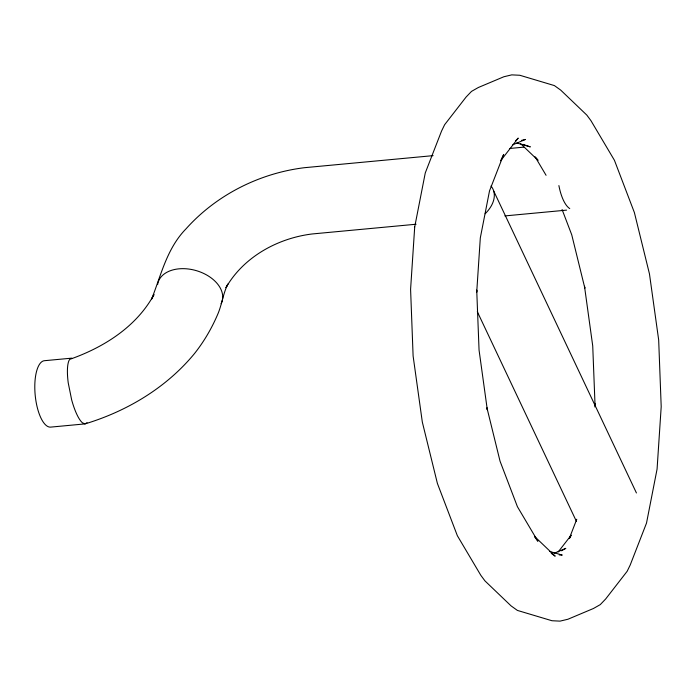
<?xml version="1.0" encoding="UTF-8"?>
<svg xmlns="http://www.w3.org/2000/svg" width="696" height="696" viewBox="0 0 696 696"><rect width="100%" height="100%" fill="white"/><g stroke="black" fill="none" stroke-linecap="round" stroke-linejoin="round"><path stroke-width="1.04" d="M594.854 406.96L595.071 403.767L595.071 405.229M569.293 538.495L576.767 519.251M569.867 537.912L571.19 535.189L558.131 552.015M515.518 140.931L518.224 138.095L500.598 160.811L503.678 154.469L489.505 190.921L480.31 237.91L476.717 292.233L476.717 290.041L479.057 350.071L487.304 409.77L486.939 407.821L500.05 461.204L517.424 506.705L537.877 541.227L534.919 537.242M433.103 155.643L304.404 167.701C259.434 173.226 216.334 194.958 186.049 228.81C167.014 248.228 161.185 274.737 151.65 299.028L153.999 294.573C136.451 326.885 103.521 347.522 69.704 359.362A34.235 8.778 77.7 0 0 68.225 382.852L71.662 399.869A32.956 8.456 77.7 0 0 82.537 422.863L85.016 423.899C127.072 411.188 166.501 387.637 194.558 353.481C204.354 341.127 212.271 327.398 218.335 312.861C222.076 303.421 223.277 293.164 227.862 284.064L225.965 287.657C243.522 256.981 277.669 238.197 312.156 233.969L416.086 224.234M87.052 422.681L85.016 423.899L50.512 427.126A33.356 12.45 84.6 0 1 35.139 394.606A33.356 12.45 84.6 0 1 44.64 360.685L71.74 358.153M561.542 550.78L565.804 548.352L554.094 553.277M512.813 144.777L525.497 139.435L521.556 140.374M509.881 148.457L523.94 147.134M504.87 215.917L566.579 210.131M559.21 554.929L562.237 555.069L549.788 551.502M516.815 143.011L530.308 146.882L522.913 144.35M551.241 553.346L555.19 556.174L534.502 536.381M520.425 143.489L538.052 160.35L536.277 157.957M535.015 156.644L546.073 175.296M493.69 190.991L636.431 492.968M477.299 311.669L576.479 521.487M562.081 209.513L571.738 234.796L584.849 288.179L584.483 286.23L592.731 345.929L595.028 404.889M157.653 284.49A33.356 22.063 16.3 0 1 196.759 270.77A33.356 22.063 16.3 0 1 221.119 303.708M569.754 208.574A33.356 12.45 84.6 0 1 558.888 185.58M491.019 186.023A33.356 21.576 -25.3 0 1 485.155 213.75M414.712 226.905L410.588 289.31L413.111 356.004L422.324 422.089L437.392 483.415L457.35 535.694L480.84 575.34L484.973 580.908L511.082 605.894L517.406 610.418L551.971 620.736L560.045 621.128L567.919 619.249L593.453 608.495L600.274 604.615L605.694 598.952L627.148 571.303L630.228 564.961L646.514 523.079L657.076 469.095L661.2 406.69L658.677 339.996L649.464 273.911L634.395 212.584L614.438 160.306L590.947 120.66L586.815 115.092L560.706 90.106L554.381 85.582L519.816 75.264L511.743 74.872L503.869 76.751L478.335 87.505L471.514 91.385L466.094 97.048L444.64 124.697L441.56 131.039L425.273 172.921L414.712 226.905"/></g></svg>
